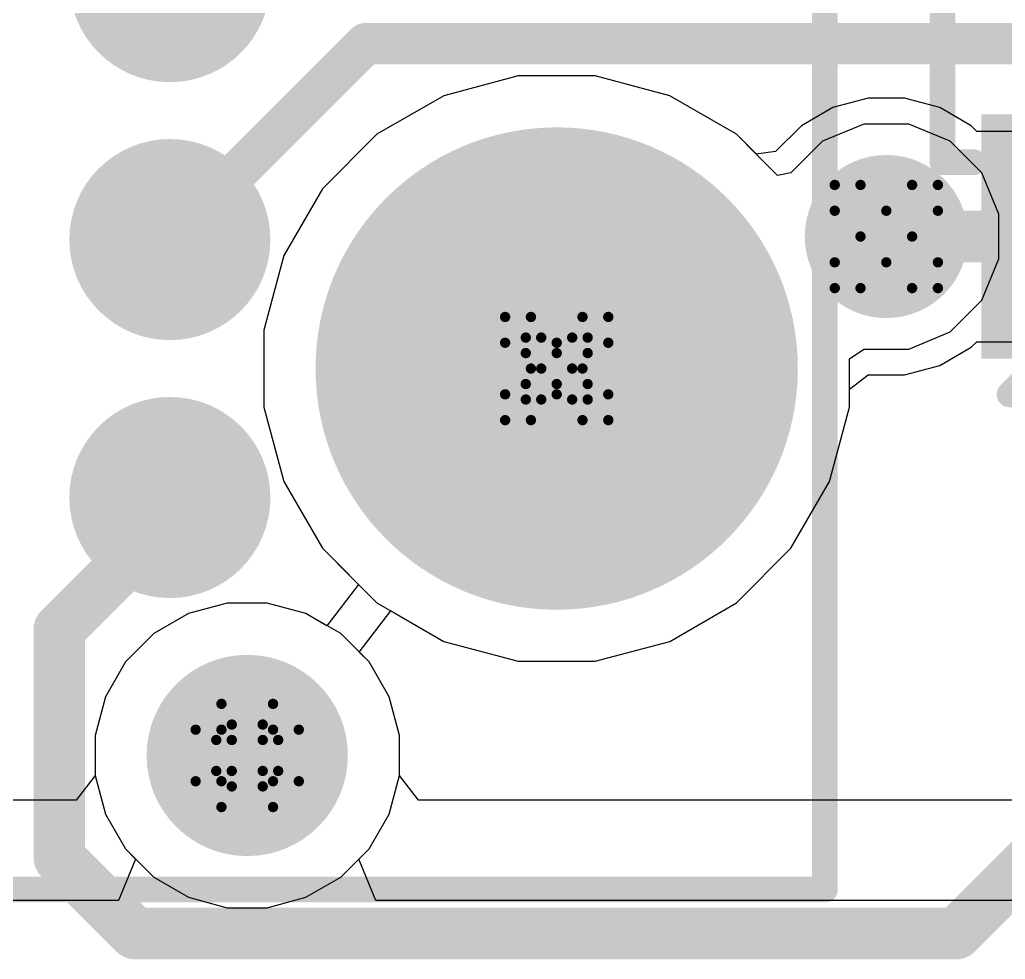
# Model space of a CAD drawing. Header units: inches. Extents: x 0 to 5379, y 0 to 5429.
# Drawn here: x 90.345 to 95.198, y 113.325 to 117.951 of the extents above; entities that cross this region are included whole.
import ezdxf

# ---------------------------------------------------------------- set-up
doc = ezdxf.new("R2010")
doc.units = ezdxf.units.IN
for name, color, linetype in [('Bottom Layer', 5, 'Continuous'), ('Bottom Solder', 6, 'Continuous'), ('Drill Drawing', 1, 'Continuous'), ('GND01', 16, 'Continuous'), ('GND02', 76, 'Continuous'), ('Pad Holes', 156, 'Continuous'), ('PWR', 156, 'Continuous'), ('SIG 01', 90, 'Continuous'), ('Top Layer', 1, 'Continuous'), ('Top Overlay', 2, 'Continuous'), ('Top Paste', 8, 'Continuous'), ('Top Solder', 216, 'Continuous'), ('Via Holes', 16, 'Continuous')]:
    doc.layers.add(name, color=color, linetype=linetype)

# ---------------------------------------------------------------- blocks, each defined once
blk = doc.blocks.new('TC2030_IDC__800')
at = {"layer": 'Bottom Solder'}
h = blk.add_hatch(color=6, dxfattribs=at)
edge = h.paths.add_edge_path()
edge.add_arc((0.635, 2.54), 0.1016, 0, 360)
h = blk.add_hatch(color=6, dxfattribs=at)
edge = h.paths.add_edge_path()
edge.add_arc((2.54, 1.016), 0.1016, 0, 360)
at = {"layer": 'Pad Holes'}
h = blk.add_hatch(color=7, dxfattribs=at)
edge = h.paths.add_edge_path()
edge.add_arc((0.635, 2.54), 1.1875, 0, 360)
h = blk.add_hatch(color=7, dxfattribs=at)
edge = h.paths.add_edge_path()
edge.add_arc((2.54, 1.016), 0.4955, 0, 360)
at = {"layer": 'Top Layer'}
h = blk.add_hatch(color=1, dxfattribs=at)
edge = h.paths.add_edge_path()
edge.add_arc((-1.27, 0.635), 0.3935, 0, 360)
h = blk.add_hatch(color=1, dxfattribs=at)
edge = h.paths.add_edge_path()
edge.add_arc((0, 0.635), 0.3935, 0, 360)
h = blk.add_hatch(color=1, dxfattribs=at)
edge = h.paths.add_edge_path()
edge.add_arc((1.27, 0.635), 0.3935, 0, 360)
at = {"layer": 'Top Paste'}
h = blk.add_hatch(color=8, dxfattribs=at)
edge = h.paths.add_edge_path()
edge.add_arc((-1.27, 0.635), 0.3935, 0, 360)
h = blk.add_hatch(color=8, dxfattribs=at)
edge = h.paths.add_edge_path()
edge.add_arc((0, 0.635), 0.3935, 0, 360)
h = blk.add_hatch(color=8, dxfattribs=at)
edge = h.paths.add_edge_path()
edge.add_arc((1.27, 0.635), 0.3935, 0, 360)
at = {"layer": 'Top Solder'}
h = blk.add_hatch(color=216, dxfattribs=at)
edge = h.paths.add_edge_path()
edge.add_arc((0.635, 2.54), 0.1016, 0, 360)
h = blk.add_hatch(color=216, dxfattribs=at)
edge = h.paths.add_edge_path()
edge.add_arc((-1.27, 0.635), 0.4951, 0, 360)
h = blk.add_hatch(color=216, dxfattribs=at)
edge = h.paths.add_edge_path()
edge.add_arc((0, 0.635), 0.4951, 0, 360)
h = blk.add_hatch(color=216, dxfattribs=at)
edge = h.paths.add_edge_path()
edge.add_arc((1.27, 0.635), 0.4951, 0, 360)
h = blk.add_hatch(color=216, dxfattribs=at)
edge = h.paths.add_edge_path()
edge.add_arc((2.54, 1.016), 0.1016, 0, 360)
at = {"layer": 'Top Overlay'}
for points in [[(3.2004, 3.8608, 0.127, 0.127, 0), (-3.8608, 3.8608, 0.127, 0.127, 0)], [(3.2004, -3.8608, 0.127, 0.127, 0), (3.2004, 3.8608, 0.127, 0.127, 0)]]:
    blk.add_lwpolyline(points, format="xyseb", dxfattribs=at)
blk.add_lwpolyline([(3.16865, 3.8608, 0.0635, 0.0635, 1), (3.23215, 3.8608, 0.0635, 0.0635, 1)], format="xyseb", close=True, dxfattribs=at)
blk.add_lwpolyline([(3.16865, 3.8608, 0.0635, 0.0635, 1), (3.23215, 3.8608, 0.0635, 0.0635, 1)], format="xyseb", close=True, dxfattribs=at)
blk = doc.blocks.new('SOT_323_5_851')
at = {"layer": 'Top Layer'}
for points in [[(-1.45, 0.825), (-0.45, 0.825), (-0.45, 0.475), (-1.45, 0.475)], [(0.45, 0.825), (1.45, 0.825), (1.45, 0.475), (0.45, 0.475)], [(-1.45, 0.175), (-0.45, 0.175), (-0.45, -0.175), (-1.45, -0.175)], [(-1.45, -0.475), (-0.45, -0.475), (-0.45, -0.825), (-1.45, -0.825)], [(0.45, -0.475), (1.45, -0.475), (1.45, -0.825), (0.45, -0.825)]]:
    blk.add_hatch(color=1, dxfattribs=at).paths.add_polyline_path(points)
at = {"layer": 'Top Paste'}
for points in [[(-1.45, 0.825), (-0.45, 0.825), (-0.45, 0.475), (-1.45, 0.475)], [(0.45, 0.825), (1.45, 0.825), (1.45, 0.475), (0.45, 0.475)], [(-1.45, 0.175), (-0.45, 0.175), (-0.45, -0.175), (-1.45, -0.175)], [(-1.45, -0.475), (-0.45, -0.475), (-0.45, -0.825), (-1.45, -0.825)], [(0.45, -0.475), (1.45, -0.475), (1.45, -0.825), (0.45, -0.825)]]:
    blk.add_hatch(color=8, dxfattribs=at).paths.add_polyline_path(points)
at = {"layer": 'Top Solder'}
for points in [[(-1.5516, 0.9266), (-0.3484, 0.9266), (-0.3484, 0.3734), (-1.5516, 0.3734)], [(0.3484, 0.9266), (1.5516, 0.9266), (1.5516, 0.3734), (0.3484, 0.3734)], [(-1.5516, 0.2766), (-0.3484, 0.2766), (-0.3484, -0.2766), (-1.5516, -0.2766)], [(-1.5516, -0.3734), (-0.3484, -0.3734), (-0.3484, -0.9266), (-1.5516, -0.9266)], [(0.3484, -0.3734), (1.5516, -0.3734), (1.5516, -0.9266), (0.3484, -0.9266)]]:
    blk.add_hatch(color=216, dxfattribs=at).paths.add_polyline_path(points)
at = {"layer": 'Top Overlay'}
for points in [[(-0.5842, 1.1176, 0.127, 0.127, 0), (0.508, 1.1176, 0.127, 0.127, 0)], [(-0.5842, 1.1176, 0.127, 0.127, 0), (-0.5842, 0.9652, 0.127, 0.127, 0)], [(0.508, 1.1176, 0.127, 0.127, 0), (0.508, 0.9652, 0.127, 0.127, 0)], [(-1.7272, 0.7874, 0.127, 0.127, 0), (-1.7272, 0.5334, 0.127, 0.127, 0)], [(-1.7272, 0.7874, 0.127, 0.127, 0), (-1.6002, 0.6604, 0.127, 0.127, 0)], [(-1.6002, 0.6604, 0.127, 0.127, 0), (-1.7272, 0.5334, 0.127, 0.127, 0)], [(-0.5842, -0.9652, 0.127, 0.127, 0), (-0.5842, -1.1176, 0.127, 0.127, 0)], [(0.508, -0.9652, 0.127, 0.127, 0), (0.508, -1.1176, 0.127, 0.127, 0)], [(-0.5842, -1.1176, 0.127, 0.127, 0), (0.508, -1.1176, 0.127, 0.127, 0)]]:
    blk.add_lwpolyline(points, format="xyseb", dxfattribs=at)
for points in [[(-0.6159, 1.1176, 0.0635, 0.0635, 1), (-0.5524, 1.1176, 0.0635, 0.0635, 1)], [(-0.6159, 1.1176, 0.0635, 0.0635, 1), (-0.5524, 1.1176, 0.0635, 0.0635, 1)], [(0.4763, 1.1176, 0.0635, 0.0635, 1), (0.5398, 1.1176, 0.0635, 0.0635, 1)], [(0.4763, 1.1176, 0.0635, 0.0635, 1), (0.5398, 1.1176, 0.0635, 0.0635, 1)], [(-0.6159, 0.9652, 0.0635, 0.0635, 1), (-0.5524, 0.9652, 0.0635, 0.0635, 1)], [(0.4763, 0.9652, 0.0635, 0.0635, 1), (0.5398, 0.9652, 0.0635, 0.0635, 1)], [(-1.759, 0.7874, 0.0635, 0.0635, 1), (-1.6954, 0.7874, 0.0635, 0.0635, 1)], [(-1.759, 0.7874, 0.0635, 0.0635, 1), (-1.6954, 0.7874, 0.0635, 0.0635, 1)], [(-1.632, 0.6604, 0.0635, 0.0635, 1), (-1.5684, 0.6604, 0.0635, 0.0635, 1)], [(-1.632, 0.6604, 0.0635, 0.0635, 1), (-1.5684, 0.6604, 0.0635, 0.0635, 1)], [(-1.759, 0.5334, 0.0635, 0.0635, 1), (-1.6954, 0.5334, 0.0635, 0.0635, 1)], [(-1.759, 0.5334, 0.0635, 0.0635, 1), (-1.6954, 0.5334, 0.0635, 0.0635, 1)], [(-0.6159, -0.9652, 0.0635, 0.0635, 1), (-0.5524, -0.9652, 0.0635, 0.0635, 1)], [(0.4763, -0.9652, 0.0635, 0.0635, 1), (0.5398, -0.9652, 0.0635, 0.0635, 1)], [(-0.6159, -1.1176, 0.0635, 0.0635, 1), (-0.5524, -1.1176, 0.0635, 0.0635, 1)], [(-0.6159, -1.1176, 0.0635, 0.0635, 1), (-0.5524, -1.1176, 0.0635, 0.0635, 1)], [(0.4763, -1.1176, 0.0635, 0.0635, 1), (0.5398, -1.1176, 0.0635, 0.0635, 1)], [(0.4763, -1.1176, 0.0635, 0.0635, 1), (0.5398, -1.1176, 0.0635, 0.0635, 1)]]:
    blk.add_lwpolyline(points, format="xyseb", close=True, dxfattribs=at)

msp = doc.modelspace()

# ---------------------------------------------------------------- hatches: boundary and pattern name
at = {"layer": 'Bottom Layer'}
h = msp.add_hatch(color=5, dxfattribs=at)
edge = h.paths.add_edge_path()
edge.add_arc((94.6123, 116.8833), 0.3, 0, 360)
at = {"layer": 'Bottom Solder'}
h = msp.add_hatch(color=6, dxfattribs=at)
edge = h.paths.add_edge_path()
edge.add_arc((94.6123, 116.8833), 0.4016, 0, 360)
at = {"layer": 'GND01'}
h = msp.add_hatch(color=16, dxfattribs=at)
edge = h.paths.add_edge_path()
edge.add_arc((94.6123, 116.8833), 0.3, 0, 360)
at = {"layer": 'GND02'}
h = msp.add_hatch(color=76, dxfattribs=at)
edge = h.paths.add_edge_path()
edge.add_arc((94.6123, 116.8833), 0.3, 0, 360)
at = {"layer": 'PWR'}
h = msp.add_hatch(color=156, dxfattribs=at)
edge = h.paths.add_edge_path()
edge.add_arc((94.6123, 116.8833), 0.3, 0, 360)
at = {"layer": 'SIG 01'}
h = msp.add_hatch(color=90, dxfattribs=at)
edge = h.paths.add_edge_path()
edge.add_arc((94.6123, 116.8833), 0.3, 0, 360)
at = {"layer": 'Top Layer'}
h = msp.add_hatch(color=1, dxfattribs=at)
edge = h.paths.add_edge_path()
edge.add_arc((94.6123, 116.8833), 0.3, 0, 360)
at = {"layer": 'Top Solder'}
h = msp.add_hatch(color=216, dxfattribs=at)
edge = h.paths.add_edge_path()
edge.add_arc((94.6123, 116.8833), 0.4016, 0, 360)
at = {"layer": 'Via Holes'}
h = msp.add_hatch(color=7, dxfattribs=at)
edge = h.paths.add_edge_path()
edge.add_arc((94.6123, 116.8833), 0.15, 0, 360)

# ---------------------------------------------------------------- linework, layer by layer
at = {"layer": 'Bottom Layer'}
for p, q in [((92.7995, 117.6748), (92.4329, 117.5765)), ((93.179, 117.6748), (92.7995, 117.6748)), ((93.5456, 117.5765), (93.179, 117.6748)), ((92.4329, 117.5765), (92.1041, 117.3867)), ((93.8743, 117.3867), (93.5456, 117.5765)), ((94.5021, 117.4373), (94.2985, 117.3529)), ((94.7225, 117.4373), (94.5021, 117.4373)), ((94.9261, 117.3529), (94.7225, 117.4373)), ((92.1041, 117.3867), (91.8358, 117.1184)), ((94.0771, 117.184), (93.8743, 117.3867)), ((94.2985, 117.3529), (94.1426, 117.1971)), ((95.0819, 117.1971), (94.9261, 117.3529)), ((94.1426, 117.1971), (94.0771, 117.184)), ((95.1663, 116.9935), (95.0819, 117.1971)), ((91.8358, 117.1184), (91.646, 116.7897)), ((95.1663, 116.7731), (95.1663, 116.9935)), ((91.646, 116.7897), (91.5477, 116.423)), ((95.0819, 116.5694), (95.1663, 116.7731)), ((94.9261, 116.4136), (95.0819, 116.5694)), ((91.5477, 116.423), (91.5477, 116.0435)), ((94.7225, 116.3293), (94.9261, 116.4136)), ((94.4307, 116.2816), (94.5021, 116.3293)), ((94.5021, 116.3293), (94.7225, 116.3293)), ((94.4307, 116.0435), (94.4307, 116.2816)), ((91.5477, 116.0435), (91.646, 115.6769)), ((94.3325, 115.6769), (94.4307, 116.0435)), ((91.646, 115.6769), (91.8358, 115.3482)), ((94.1427, 115.3482), (94.3325, 115.6769)), ((91.8358, 115.3482), (92.1041, 115.0798)), ((93.8743, 115.0798), (94.1427, 115.3482)), ((91.3666, 115.0778), (91.176, 115.0267)), ((91.5639, 115.0778), (91.3666, 115.0778)), ((91.7545, 115.0267), (91.5639, 115.0778)), ((92.1041, 115.0798), (92.4329, 114.89)), ((93.5456, 114.89), (93.8743, 115.0798)), ((91.176, 115.0267), (91.005, 114.928)), ((91.9254, 114.928), (91.7545, 115.0267)), ((91.005, 114.928), (90.8655, 114.7885)), ((92.065, 114.7885), (91.9254, 114.928)), ((92.4329, 114.89), (92.7995, 114.7918)), ((93.179, 114.7918), (93.5456, 114.89)), ((90.8655, 114.7885), (90.7668, 114.6176)), ((92.1637, 114.6176), (92.065, 114.7885)), ((92.7995, 114.7918), (93.179, 114.7918)), ((90.7668, 114.6176), (90.7157, 114.4269)), ((92.2147, 114.4269), (92.1637, 114.6176)), ((90.7157, 114.4269), (90.7157, 114.2296)), ((92.2147, 114.2296), (92.2147, 114.4269)), ((90.7157, 114.2296), (90.7668, 114.039)), ((92.1637, 114.039), (92.2147, 114.2296)), ((90.7668, 114.039), (90.8655, 113.8681)), ((92.065, 113.8681), (92.1637, 114.039)), ((90.8655, 113.8681), (91.005, 113.7285)), ((91.9254, 113.7285), (92.065, 113.8681)), ((91.005, 113.7285), (91.176, 113.6298)), ((91.7545, 113.6298), (91.9254, 113.7285)), ((91.176, 113.6298), (91.3666, 113.5788)), ((91.5639, 113.5788), (91.7545, 113.6298)), ((91.3666, 113.5788), (91.5639, 113.5788))]:
    msp.add_line(p, q, dxfattribs=at)
at = {"layer": 'Drill Drawing'}
for points in [[(94.3583, 117.0103, 0.0508, 0.0508, 0), (94.3583, 117.1373, 0.0508, 0.0508, 0)], [(94.3583, 117.1373, 0.0508, 0.0508, 0), (94.4853, 117.1373, 0.0508, 0.0508, 0)], [(94.4853, 117.1373, 0.0508, 0.0508, 0), (94.6123, 117.0103, 0.0508, 0.0508, 0)], [(94.6123, 117.0103, 0.0508, 0.0508, 0), (94.7393, 117.1373, 0.0508, 0.0508, 0)], [(94.7393, 117.1373, 0.0508, 0.0508, 0), (94.8663, 117.1373, 0.0508, 0.0508, 0)], [(94.8663, 117.0103, 0.0508, 0.0508, 0), (94.8663, 117.1373, 0.0508, 0.0508, 0)], [(94.3583, 117.0103, 0.0508, 0.0508, 0), (94.4853, 116.8833, 0.0508, 0.0508, 0)], [(94.7393, 116.8833, 0.0508, 0.0508, 0), (94.8663, 117.0103, 0.0508, 0.0508, 0)], [(94.3583, 116.7563, 0.0508, 0.0508, 0), (94.4853, 116.8833, 0.0508, 0.0508, 0)], [(94.7393, 116.8833, 0.0508, 0.0508, 0), (94.8663, 116.7563, 0.0508, 0.0508, 0)], [(94.3583, 116.6293, 0.0508, 0.0508, 0), (94.3583, 116.7563, 0.0508, 0.0508, 0)], [(94.4853, 116.6293, 0.0508, 0.0508, 0), (94.6123, 116.7563, 0.0508, 0.0508, 0)], [(94.6123, 116.7563, 0.0508, 0.0508, 0), (94.7393, 116.6293, 0.0508, 0.0508, 0)], [(94.8663, 116.6293, 0.0508, 0.0508, 0), (94.8663, 116.7563, 0.0508, 0.0508, 0)], [(94.3583, 116.6293, 0.0508, 0.0508, 0), (94.4853, 116.6293, 0.0508, 0.0508, 0)], [(94.7393, 116.6293, 0.0508, 0.0508, 0), (94.8663, 116.6293, 0.0508, 0.0508, 0)], [(92.7352, 116.3603, 0.0508, 0.0508, 0), (92.7352, 116.4873, 0.0508, 0.0508, 0)], [(92.7352, 116.4873, 0.0508, 0.0508, 0), (92.8622, 116.4873, 0.0508, 0.0508, 0)], [(92.8622, 116.4873, 0.0508, 0.0508, 0), (92.9892, 116.3603, 0.0508, 0.0508, 0)], [(92.9892, 116.3603, 0.0508, 0.0508, 0), (93.1162, 116.4873, 0.0508, 0.0508, 0)], [(93.1162, 116.4873, 0.0508, 0.0508, 0), (93.2432, 116.4873, 0.0508, 0.0508, 0)], [(93.2432, 116.3603, 0.0508, 0.0508, 0), (93.2432, 116.4873, 0.0508, 0.0508, 0)], [(92.7352, 116.3603, 0.0508, 0.0508, 0), (92.8622, 116.2333, 0.0508, 0.0508, 0)], [(92.8368, 116.3095, 0.0508, 0.0508, 0), (92.8368, 116.3857, 0.0508, 0.0508, 0)], [(92.8368, 116.3857, 0.0508, 0.0508, 0), (92.913, 116.3857, 0.0508, 0.0508, 0)], [(92.913, 116.3857, 0.0508, 0.0508, 0), (92.9892, 116.3095, 0.0508, 0.0508, 0)], [(92.9892, 116.3095, 0.0508, 0.0508, 0), (93.0654, 116.3857, 0.0508, 0.0508, 0)], [(93.0654, 116.3857, 0.0508, 0.0508, 0), (93.1416, 116.3857, 0.0508, 0.0508, 0)], [(93.1162, 116.2333, 0.0508, 0.0508, 0), (93.2432, 116.3603, 0.0508, 0.0508, 0)], [(93.1416, 116.3095, 0.0508, 0.0508, 0), (93.1416, 116.3857, 0.0508, 0.0508, 0)], [(92.8368, 116.3095, 0.0508, 0.0508, 0), (92.913, 116.2333, 0.0508, 0.0508, 0)], [(93.0654, 116.2333, 0.0508, 0.0508, 0), (93.1416, 116.3095, 0.0508, 0.0508, 0)], [(92.7352, 116.1063, 0.0508, 0.0508, 0), (92.8622, 116.2333, 0.0508, 0.0508, 0)], [(92.8368, 116.1571, 0.0508, 0.0508, 0), (92.913, 116.2333, 0.0508, 0.0508, 0)], [(93.0654, 116.2333, 0.0508, 0.0508, 0), (93.1416, 116.1571, 0.0508, 0.0508, 0)], [(93.1162, 116.2333, 0.0508, 0.0508, 0), (93.2432, 116.1063, 0.0508, 0.0508, 0)], [(92.8368, 116.0809, 0.0508, 0.0508, 0), (92.8368, 116.1571, 0.0508, 0.0508, 0)], [(92.913, 116.0809, 0.0508, 0.0508, 0), (92.9892, 116.1571, 0.0508, 0.0508, 0)], [(92.9892, 116.1571, 0.0508, 0.0508, 0), (93.0654, 116.0809, 0.0508, 0.0508, 0)], [(93.1416, 116.0809, 0.0508, 0.0508, 0), (93.1416, 116.1571, 0.0508, 0.0508, 0)], [(92.7352, 115.9793, 0.0508, 0.0508, 0), (92.7352, 116.1063, 0.0508, 0.0508, 0)], [(92.8368, 116.0809, 0.0508, 0.0508, 0), (92.913, 116.0809, 0.0508, 0.0508, 0)], [(92.8622, 115.9793, 0.0508, 0.0508, 0), (92.9892, 116.1063, 0.0508, 0.0508, 0)], [(92.9892, 116.1063, 0.0508, 0.0508, 0), (93.1162, 115.9793, 0.0508, 0.0508, 0)], [(93.0654, 116.0809, 0.0508, 0.0508, 0), (93.1416, 116.0809, 0.0508, 0.0508, 0)], [(93.2432, 115.9793, 0.0508, 0.0508, 0), (93.2432, 116.1063, 0.0508, 0.0508, 0)], [(92.7352, 115.9793, 0.0508, 0.0508, 0), (92.8622, 115.9793, 0.0508, 0.0508, 0)], [(93.1162, 115.9793, 0.0508, 0.0508, 0), (93.2432, 115.9793, 0.0508, 0.0508, 0)], [(91.3382, 114.4553, 0.0508, 0.0508, 0), (91.3382, 114.5823, 0.0508, 0.0508, 0)], [(91.3382, 114.5823, 0.0508, 0.0508, 0), (91.5922, 114.5823, 0.0508, 0.0508, 0)], [(91.5922, 114.4553, 0.0508, 0.0508, 0), (91.5922, 114.5823, 0.0508, 0.0508, 0)], [(91.389, 114.4045, 0.0508, 0.0508, 0), (91.389, 114.4807, 0.0508, 0.0508, 0)], [(91.389, 114.4807, 0.0508, 0.0508, 0), (91.5414, 114.4807, 0.0508, 0.0508, 0)], [(91.5414, 114.4045, 0.0508, 0.0508, 0), (91.5414, 114.4807, 0.0508, 0.0508, 0)], [(91.2112, 114.2013, 0.0508, 0.0508, 0), (91.2112, 114.4553, 0.0508, 0.0508, 0)], [(91.2112, 114.4553, 0.0508, 0.0508, 0), (91.3382, 114.4553, 0.0508, 0.0508, 0)], [(91.5922, 114.4553, 0.0508, 0.0508, 0), (91.7192, 114.4553, 0.0508, 0.0508, 0)], [(91.7192, 114.2013, 0.0508, 0.0508, 0), (91.7192, 114.4553, 0.0508, 0.0508, 0)], [(91.3128, 114.2521, 0.0508, 0.0508, 0), (91.3128, 114.4045, 0.0508, 0.0508, 0)], [(91.3128, 114.4045, 0.0508, 0.0508, 0), (91.389, 114.4045, 0.0508, 0.0508, 0)], [(91.5414, 114.4045, 0.0508, 0.0508, 0), (91.6176, 114.4045, 0.0508, 0.0508, 0)], [(91.6176, 114.2521, 0.0508, 0.0508, 0), (91.6176, 114.4045, 0.0508, 0.0508, 0)], [(91.3128, 114.2521, 0.0508, 0.0508, 0), (91.389, 114.2521, 0.0508, 0.0508, 0)], [(91.389, 114.1759, 0.0508, 0.0508, 0), (91.389, 114.2521, 0.0508, 0.0508, 0)], [(91.5414, 114.2521, 0.0508, 0.0508, 0), (91.6176, 114.2521, 0.0508, 0.0508, 0)], [(91.5414, 114.1759, 0.0508, 0.0508, 0), (91.5414, 114.2521, 0.0508, 0.0508, 0)], [(91.2112, 114.2013, 0.0508, 0.0508, 0), (91.3382, 114.2013, 0.0508, 0.0508, 0)], [(91.3382, 114.0743, 0.0508, 0.0508, 0), (91.3382, 114.2013, 0.0508, 0.0508, 0)], [(91.389, 114.1759, 0.0508, 0.0508, 0), (91.5414, 114.1759, 0.0508, 0.0508, 0)], [(91.5922, 114.2013, 0.0508, 0.0508, 0), (91.7192, 114.2013, 0.0508, 0.0508, 0)], [(91.5922, 114.0743, 0.0508, 0.0508, 0), (91.5922, 114.2013, 0.0508, 0.0508, 0)], [(91.3382, 114.0743, 0.0508, 0.0508, 0), (91.5922, 114.0743, 0.0508, 0.0508, 0)]]:
    msp.add_lwpolyline(points, format="xyseb", dxfattribs=at)
for points in [[(94.3456, 117.1373, 0.0254, 0.0254, 1), (94.371, 117.1373, 0.0254, 0.0254, 1)], [(94.3456, 117.1373, 0.0254, 0.0254, 1), (94.371, 117.1373, 0.0254, 0.0254, 1)], [(94.4726, 117.1373, 0.0254, 0.0254, 1), (94.498, 117.1373, 0.0254, 0.0254, 1)], [(94.4726, 117.1373, 0.0254, 0.0254, 1), (94.498, 117.1373, 0.0254, 0.0254, 1)], [(94.7266, 117.1373, 0.0254, 0.0254, 1), (94.752, 117.1373, 0.0254, 0.0254, 1)], [(94.7266, 117.1373, 0.0254, 0.0254, 1), (94.752, 117.1373, 0.0254, 0.0254, 1)], [(94.8536, 117.1373, 0.0254, 0.0254, 1), (94.879, 117.1373, 0.0254, 0.0254, 1)], [(94.8536, 117.1373, 0.0254, 0.0254, 1), (94.879, 117.1373, 0.0254, 0.0254, 1)], [(94.3456, 117.0103, 0.0254, 0.0254, 1), (94.371, 117.0103, 0.0254, 0.0254, 1)], [(94.3456, 117.0103, 0.0254, 0.0254, 1), (94.371, 117.0103, 0.0254, 0.0254, 1)], [(94.5996, 117.0103, 0.0254, 0.0254, 1), (94.625, 117.0103, 0.0254, 0.0254, 1)], [(94.5996, 117.0103, 0.0254, 0.0254, 1), (94.625, 117.0103, 0.0254, 0.0254, 1)], [(94.8536, 117.0103, 0.0254, 0.0254, 1), (94.879, 117.0103, 0.0254, 0.0254, 1)], [(94.8536, 117.0103, 0.0254, 0.0254, 1), (94.879, 117.0103, 0.0254, 0.0254, 1)], [(94.4726, 116.8833, 0.0254, 0.0254, 1), (94.498, 116.8833, 0.0254, 0.0254, 1)], [(94.4726, 116.8833, 0.0254, 0.0254, 1), (94.498, 116.8833, 0.0254, 0.0254, 1)], [(94.7266, 116.8833, 0.0254, 0.0254, 1), (94.752, 116.8833, 0.0254, 0.0254, 1)], [(94.7266, 116.8833, 0.0254, 0.0254, 1), (94.752, 116.8833, 0.0254, 0.0254, 1)], [(94.3456, 116.7563, 0.0254, 0.0254, 1), (94.371, 116.7563, 0.0254, 0.0254, 1)], [(94.3456, 116.7563, 0.0254, 0.0254, 1), (94.371, 116.7563, 0.0254, 0.0254, 1)], [(94.5996, 116.7563, 0.0254, 0.0254, 1), (94.625, 116.7563, 0.0254, 0.0254, 1)], [(94.5996, 116.7563, 0.0254, 0.0254, 1), (94.625, 116.7563, 0.0254, 0.0254, 1)], [(94.8536, 116.7563, 0.0254, 0.0254, 1), (94.879, 116.7563, 0.0254, 0.0254, 1)], [(94.8536, 116.7563, 0.0254, 0.0254, 1), (94.879, 116.7563, 0.0254, 0.0254, 1)], [(94.3456, 116.6293, 0.0254, 0.0254, 1), (94.371, 116.6293, 0.0254, 0.0254, 1)], [(94.3456, 116.6293, 0.0254, 0.0254, 1), (94.371, 116.6293, 0.0254, 0.0254, 1)], [(94.4726, 116.6293, 0.0254, 0.0254, 1), (94.498, 116.6293, 0.0254, 0.0254, 1)], [(94.4726, 116.6293, 0.0254, 0.0254, 1), (94.498, 116.6293, 0.0254, 0.0254, 1)], [(94.7266, 116.6293, 0.0254, 0.0254, 1), (94.752, 116.6293, 0.0254, 0.0254, 1)], [(94.7266, 116.6293, 0.0254, 0.0254, 1), (94.752, 116.6293, 0.0254, 0.0254, 1)], [(94.8536, 116.6293, 0.0254, 0.0254, 1), (94.879, 116.6293, 0.0254, 0.0254, 1)], [(94.8536, 116.6293, 0.0254, 0.0254, 1), (94.879, 116.6293, 0.0254, 0.0254, 1)], [(92.7225, 116.4873, 0.0254, 0.0254, 1), (92.7479, 116.4873, 0.0254, 0.0254, 1)], [(92.7225, 116.4873, 0.0254, 0.0254, 1), (92.7479, 116.4873, 0.0254, 0.0254, 1)], [(92.8495, 116.4873, 0.0254, 0.0254, 1), (92.8749, 116.4873, 0.0254, 0.0254, 1)], [(92.8495, 116.4873, 0.0254, 0.0254, 1), (92.8749, 116.4873, 0.0254, 0.0254, 1)], [(93.1035, 116.4873, 0.0254, 0.0254, 1), (93.1289, 116.4873, 0.0254, 0.0254, 1)], [(93.1035, 116.4873, 0.0254, 0.0254, 1), (93.1289, 116.4873, 0.0254, 0.0254, 1)], [(93.2305, 116.4873, 0.0254, 0.0254, 1), (93.2559, 116.4873, 0.0254, 0.0254, 1)], [(93.2305, 116.4873, 0.0254, 0.0254, 1), (93.2559, 116.4873, 0.0254, 0.0254, 1)], [(92.7225, 116.3603, 0.0254, 0.0254, 1), (92.7479, 116.3603, 0.0254, 0.0254, 1)], [(92.7225, 116.3603, 0.0254, 0.0254, 1), (92.7479, 116.3603, 0.0254, 0.0254, 1)], [(92.8241, 116.3857, 0.0254, 0.0254, 1), (92.8495, 116.3857, 0.0254, 0.0254, 1)], [(92.8241, 116.3857, 0.0254, 0.0254, 1), (92.8495, 116.3857, 0.0254, 0.0254, 1)], [(92.9003, 116.3857, 0.0254, 0.0254, 1), (92.9257, 116.3857, 0.0254, 0.0254, 1)], [(92.9003, 116.3857, 0.0254, 0.0254, 1), (92.9257, 116.3857, 0.0254, 0.0254, 1)], [(92.9765, 116.3603, 0.0254, 0.0254, 1), (93.0019, 116.3603, 0.0254, 0.0254, 1)], [(92.9765, 116.3603, 0.0254, 0.0254, 1), (93.0019, 116.3603, 0.0254, 0.0254, 1)], [(93.0527, 116.3857, 0.0254, 0.0254, 1), (93.0781, 116.3857, 0.0254, 0.0254, 1)], [(93.0527, 116.3857, 0.0254, 0.0254, 1), (93.0781, 116.3857, 0.0254, 0.0254, 1)], [(93.1289, 116.3857, 0.0254, 0.0254, 1), (93.1543, 116.3857, 0.0254, 0.0254, 1)], [(93.1289, 116.3857, 0.0254, 0.0254, 1), (93.1543, 116.3857, 0.0254, 0.0254, 1)], [(93.2305, 116.3603, 0.0254, 0.0254, 1), (93.2559, 116.3603, 0.0254, 0.0254, 1)], [(93.2305, 116.3603, 0.0254, 0.0254, 1), (93.2559, 116.3603, 0.0254, 0.0254, 1)], [(92.8241, 116.3095, 0.0254, 0.0254, 1), (92.8495, 116.3095, 0.0254, 0.0254, 1)], [(92.8241, 116.3095, 0.0254, 0.0254, 1), (92.8495, 116.3095, 0.0254, 0.0254, 1)], [(92.9765, 116.3095, 0.0254, 0.0254, 1), (93.0019, 116.3095, 0.0254, 0.0254, 1)], [(92.9765, 116.3095, 0.0254, 0.0254, 1), (93.0019, 116.3095, 0.0254, 0.0254, 1)], [(93.1289, 116.3095, 0.0254, 0.0254, 1), (93.1543, 116.3095, 0.0254, 0.0254, 1)], [(93.1289, 116.3095, 0.0254, 0.0254, 1), (93.1543, 116.3095, 0.0254, 0.0254, 1)], [(92.8495, 116.2333, 0.0254, 0.0254, 1), (92.8749, 116.2333, 0.0254, 0.0254, 1)], [(92.8495, 116.2333, 0.0254, 0.0254, 1), (92.8749, 116.2333, 0.0254, 0.0254, 1)], [(92.9003, 116.2333, 0.0254, 0.0254, 1), (92.9257, 116.2333, 0.0254, 0.0254, 1)], [(92.9003, 116.2333, 0.0254, 0.0254, 1), (92.9257, 116.2333, 0.0254, 0.0254, 1)], [(93.0527, 116.2333, 0.0254, 0.0254, 1), (93.0781, 116.2333, 0.0254, 0.0254, 1)], [(93.0527, 116.2333, 0.0254, 0.0254, 1), (93.0781, 116.2333, 0.0254, 0.0254, 1)], [(93.1035, 116.2333, 0.0254, 0.0254, 1), (93.1289, 116.2333, 0.0254, 0.0254, 1)], [(93.1035, 116.2333, 0.0254, 0.0254, 1), (93.1289, 116.2333, 0.0254, 0.0254, 1)], [(92.8241, 116.1571, 0.0254, 0.0254, 1), (92.8495, 116.1571, 0.0254, 0.0254, 1)], [(92.8241, 116.1571, 0.0254, 0.0254, 1), (92.8495, 116.1571, 0.0254, 0.0254, 1)], [(92.9765, 116.1571, 0.0254, 0.0254, 1), (93.0019, 116.1571, 0.0254, 0.0254, 1)], [(92.9765, 116.1571, 0.0254, 0.0254, 1), (93.0019, 116.1571, 0.0254, 0.0254, 1)], [(93.1289, 116.1571, 0.0254, 0.0254, 1), (93.1543, 116.1571, 0.0254, 0.0254, 1)], [(93.1289, 116.1571, 0.0254, 0.0254, 1), (93.1543, 116.1571, 0.0254, 0.0254, 1)], [(92.7225, 116.1063, 0.0254, 0.0254, 1), (92.7479, 116.1063, 0.0254, 0.0254, 1)], [(92.7225, 116.1063, 0.0254, 0.0254, 1), (92.7479, 116.1063, 0.0254, 0.0254, 1)], [(92.8241, 116.0809, 0.0254, 0.0254, 1), (92.8495, 116.0809, 0.0254, 0.0254, 1)], [(92.8241, 116.0809, 0.0254, 0.0254, 1), (92.8495, 116.0809, 0.0254, 0.0254, 1)], [(92.9003, 116.0809, 0.0254, 0.0254, 1), (92.9257, 116.0809, 0.0254, 0.0254, 1)], [(92.9003, 116.0809, 0.0254, 0.0254, 1), (92.9257, 116.0809, 0.0254, 0.0254, 1)], [(92.9765, 116.1063, 0.0254, 0.0254, 1), (93.0019, 116.1063, 0.0254, 0.0254, 1)], [(92.9765, 116.1063, 0.0254, 0.0254, 1), (93.0019, 116.1063, 0.0254, 0.0254, 1)], [(93.0527, 116.0809, 0.0254, 0.0254, 1), (93.0781, 116.0809, 0.0254, 0.0254, 1)], [(93.0527, 116.0809, 0.0254, 0.0254, 1), (93.0781, 116.0809, 0.0254, 0.0254, 1)], [(93.1289, 116.0809, 0.0254, 0.0254, 1), (93.1543, 116.0809, 0.0254, 0.0254, 1)], [(93.1289, 116.0809, 0.0254, 0.0254, 1), (93.1543, 116.0809, 0.0254, 0.0254, 1)], [(93.2305, 116.1063, 0.0254, 0.0254, 1), (93.2559, 116.1063, 0.0254, 0.0254, 1)], [(93.2305, 116.1063, 0.0254, 0.0254, 1), (93.2559, 116.1063, 0.0254, 0.0254, 1)], [(92.7225, 115.9793, 0.0254, 0.0254, 1), (92.7479, 115.9793, 0.0254, 0.0254, 1)], [(92.7225, 115.9793, 0.0254, 0.0254, 1), (92.7479, 115.9793, 0.0254, 0.0254, 1)], [(92.8495, 115.9793, 0.0254, 0.0254, 1), (92.8749, 115.9793, 0.0254, 0.0254, 1)], [(92.8495, 115.9793, 0.0254, 0.0254, 1), (92.8749, 115.9793, 0.0254, 0.0254, 1)], [(93.1035, 115.9793, 0.0254, 0.0254, 1), (93.1289, 115.9793, 0.0254, 0.0254, 1)], [(93.1035, 115.9793, 0.0254, 0.0254, 1), (93.1289, 115.9793, 0.0254, 0.0254, 1)], [(93.2305, 115.9793, 0.0254, 0.0254, 1), (93.2559, 115.9793, 0.0254, 0.0254, 1)], [(93.2305, 115.9793, 0.0254, 0.0254, 1), (93.2559, 115.9793, 0.0254, 0.0254, 1)], [(91.3255, 114.5823, 0.0254, 0.0254, 1), (91.3509, 114.5823, 0.0254, 0.0254, 1)], [(91.3255, 114.5823, 0.0254, 0.0254, 1), (91.3509, 114.5823, 0.0254, 0.0254, 1)], [(91.5795, 114.5823, 0.0254, 0.0254, 1), (91.6049, 114.5823, 0.0254, 0.0254, 1)], [(91.5795, 114.5823, 0.0254, 0.0254, 1), (91.6049, 114.5823, 0.0254, 0.0254, 1)], [(91.3763, 114.4807, 0.0254, 0.0254, 1), (91.4017, 114.4807, 0.0254, 0.0254, 1)], [(91.3763, 114.4807, 0.0254, 0.0254, 1), (91.4017, 114.4807, 0.0254, 0.0254, 1)], [(91.5287, 114.4807, 0.0254, 0.0254, 1), (91.5541, 114.4807, 0.0254, 0.0254, 1)], [(91.5287, 114.4807, 0.0254, 0.0254, 1), (91.5541, 114.4807, 0.0254, 0.0254, 1)], [(91.1985, 114.4553, 0.0254, 0.0254, 1), (91.2239, 114.4553, 0.0254, 0.0254, 1)], [(91.1985, 114.4553, 0.0254, 0.0254, 1), (91.2239, 114.4553, 0.0254, 0.0254, 1)], [(91.3255, 114.4553, 0.0254, 0.0254, 1), (91.3509, 114.4553, 0.0254, 0.0254, 1)], [(91.3255, 114.4553, 0.0254, 0.0254, 1), (91.3509, 114.4553, 0.0254, 0.0254, 1)], [(91.5795, 114.4553, 0.0254, 0.0254, 1), (91.6049, 114.4553, 0.0254, 0.0254, 1)], [(91.5795, 114.4553, 0.0254, 0.0254, 1), (91.6049, 114.4553, 0.0254, 0.0254, 1)], [(91.7065, 114.4553, 0.0254, 0.0254, 1), (91.7319, 114.4553, 0.0254, 0.0254, 1)], [(91.7065, 114.4553, 0.0254, 0.0254, 1), (91.7319, 114.4553, 0.0254, 0.0254, 1)], [(91.3001, 114.4045, 0.0254, 0.0254, 1), (91.3255, 114.4045, 0.0254, 0.0254, 1)], [(91.3001, 114.4045, 0.0254, 0.0254, 1), (91.3255, 114.4045, 0.0254, 0.0254, 1)], [(91.3763, 114.4045, 0.0254, 0.0254, 1), (91.4017, 114.4045, 0.0254, 0.0254, 1)], [(91.3763, 114.4045, 0.0254, 0.0254, 1), (91.4017, 114.4045, 0.0254, 0.0254, 1)], [(91.5287, 114.4045, 0.0254, 0.0254, 1), (91.5541, 114.4045, 0.0254, 0.0254, 1)], [(91.5287, 114.4045, 0.0254, 0.0254, 1), (91.5541, 114.4045, 0.0254, 0.0254, 1)], [(91.6049, 114.4045, 0.0254, 0.0254, 1), (91.6303, 114.4045, 0.0254, 0.0254, 1)], [(91.6049, 114.4045, 0.0254, 0.0254, 1), (91.6303, 114.4045, 0.0254, 0.0254, 1)], [(91.3001, 114.2521, 0.0254, 0.0254, 1), (91.3255, 114.2521, 0.0254, 0.0254, 1)], [(91.3001, 114.2521, 0.0254, 0.0254, 1), (91.3255, 114.2521, 0.0254, 0.0254, 1)], [(91.3763, 114.2521, 0.0254, 0.0254, 1), (91.4017, 114.2521, 0.0254, 0.0254, 1)], [(91.3763, 114.2521, 0.0254, 0.0254, 1), (91.4017, 114.2521, 0.0254, 0.0254, 1)], [(91.5287, 114.2521, 0.0254, 0.0254, 1), (91.5541, 114.2521, 0.0254, 0.0254, 1)], [(91.5287, 114.2521, 0.0254, 0.0254, 1), (91.5541, 114.2521, 0.0254, 0.0254, 1)], [(91.6049, 114.2521, 0.0254, 0.0254, 1), (91.6303, 114.2521, 0.0254, 0.0254, 1)], [(91.6049, 114.2521, 0.0254, 0.0254, 1), (91.6303, 114.2521, 0.0254, 0.0254, 1)], [(91.1985, 114.2013, 0.0254, 0.0254, 1), (91.2239, 114.2013, 0.0254, 0.0254, 1)], [(91.1985, 114.2013, 0.0254, 0.0254, 1), (91.2239, 114.2013, 0.0254, 0.0254, 1)], [(91.3255, 114.2013, 0.0254, 0.0254, 1), (91.3509, 114.2013, 0.0254, 0.0254, 1)], [(91.3255, 114.2013, 0.0254, 0.0254, 1), (91.3509, 114.2013, 0.0254, 0.0254, 1)], [(91.3763, 114.1759, 0.0254, 0.0254, 1), (91.4017, 114.1759, 0.0254, 0.0254, 1)], [(91.3763, 114.1759, 0.0254, 0.0254, 1), (91.4017, 114.1759, 0.0254, 0.0254, 1)], [(91.5287, 114.1759, 0.0254, 0.0254, 1), (91.5541, 114.1759, 0.0254, 0.0254, 1)], [(91.5287, 114.1759, 0.0254, 0.0254, 1), (91.5541, 114.1759, 0.0254, 0.0254, 1)], [(91.5795, 114.2013, 0.0254, 0.0254, 1), (91.6049, 114.2013, 0.0254, 0.0254, 1)], [(91.5795, 114.2013, 0.0254, 0.0254, 1), (91.6049, 114.2013, 0.0254, 0.0254, 1)], [(91.7065, 114.2013, 0.0254, 0.0254, 1), (91.7319, 114.2013, 0.0254, 0.0254, 1)], [(91.7065, 114.2013, 0.0254, 0.0254, 1), (91.7319, 114.2013, 0.0254, 0.0254, 1)], [(91.3255, 114.0743, 0.0254, 0.0254, 1), (91.3509, 114.0743, 0.0254, 0.0254, 1)], [(91.3255, 114.0743, 0.0254, 0.0254, 1), (91.3509, 114.0743, 0.0254, 0.0254, 1)], [(91.5795, 114.0743, 0.0254, 0.0254, 1), (91.6049, 114.0743, 0.0254, 0.0254, 1)], [(91.5795, 114.0743, 0.0254, 0.0254, 1), (91.6049, 114.0743, 0.0254, 0.0254, 1)]]:
    msp.add_lwpolyline(points, format="xyseb", close=True, dxfattribs=at)
at = {"layer": 'GND01'}
for p, q in [((92.7995, 117.6748), (92.4329, 117.5765)), ((93.179, 117.6748), (92.7995, 117.6748)), ((93.5456, 117.5765), (93.179, 117.6748)), ((92.4329, 117.5765), (92.1041, 117.3867)), ((93.8743, 117.3867), (93.5456, 117.5765)), ((94.5021, 117.4373), (94.2985, 117.3529)), ((94.7225, 117.4373), (94.5021, 117.4373)), ((94.9261, 117.3529), (94.7225, 117.4373)), ((92.1041, 117.3867), (91.8358, 117.1184)), ((94.0771, 117.184), (93.8743, 117.3867)), ((94.2985, 117.3529), (94.1426, 117.1971)), ((95.0819, 117.1971), (94.9261, 117.3529)), ((94.1426, 117.1971), (94.0771, 117.184)), ((95.1663, 116.9935), (95.0819, 117.1971)), ((91.8358, 117.1184), (91.646, 116.7897)), ((95.1663, 116.7731), (95.1663, 116.9935)), ((91.646, 116.7897), (91.5477, 116.423)), ((95.0819, 116.5694), (95.1663, 116.7731)), ((94.9261, 116.4136), (95.0819, 116.5694)), ((91.5477, 116.423), (91.5477, 116.0435)), ((94.7225, 116.3293), (94.9261, 116.4136)), ((94.4307, 116.2816), (94.5021, 116.3293)), ((94.5021, 116.3293), (94.7225, 116.3293)), ((94.4307, 116.0435), (94.4307, 116.2816)), ((91.5477, 116.0435), (91.646, 115.6769)), ((94.3325, 115.6769), (94.4307, 116.0435)), ((91.646, 115.6769), (91.8358, 115.3482)), ((94.1427, 115.3482), (94.3325, 115.6769)), ((91.8358, 115.3482), (91.9821, 115.2018)), ((93.8743, 115.0798), (94.1427, 115.3482)), ((92.0134, 115.1705), (91.8574, 114.9673)), ((91.9821, 115.2018), (92.0134, 115.1705)), ((91.3666, 115.0778), (91.176, 115.0267)), ((91.5639, 115.0778), (91.3666, 115.0778)), ((91.7545, 115.0267), (91.5639, 115.0778)), ((93.5456, 114.89), (93.8743, 115.0798)), ((91.176, 115.0267), (91.005, 114.928)), ((91.8147, 114.9919), (91.7545, 115.0267)), ((92.0162, 114.8373), (92.1722, 115.0405)), ((92.1722, 115.0405), (92.2149, 115.0159)), ((91.8574, 114.9673), (91.8147, 114.9919)), ((92.2149, 115.0159), (92.4329, 114.89)), ((91.005, 114.928), (90.8655, 114.7885)), ((92.4329, 114.89), (92.7995, 114.7918)), ((93.179, 114.7918), (93.5456, 114.89)), ((92.065, 114.7885), (92.0162, 114.8373)), ((90.8655, 114.7885), (90.7668, 114.6176)), ((92.1637, 114.6176), (92.065, 114.7885)), ((92.7995, 114.7918), (93.179, 114.7918)), ((90.7668, 114.6176), (90.7157, 114.4269)), ((92.2147, 114.4269), (92.1637, 114.6176)), ((90.7157, 114.4269), (90.7157, 114.2296)), ((92.2147, 114.2296), (92.2147, 114.4269)), ((90.7157, 114.2296), (90.7668, 114.039)), ((92.1637, 114.039), (92.2147, 114.2296)), ((90.7668, 114.039), (90.8655, 113.8681)), ((92.065, 113.8681), (92.1637, 114.039)), ((90.8655, 113.8681), (91.005, 113.7285)), ((91.9254, 113.7285), (92.065, 113.8681)), ((91.005, 113.7285), (91.176, 113.6298)), ((91.7545, 113.6298), (91.9254, 113.7285)), ((91.176, 113.6298), (91.3666, 113.5788)), ((91.5639, 113.5788), (91.7545, 113.6298)), ((91.3666, 113.5788), (91.5639, 113.5788))]:
    msp.add_line(p, q, dxfattribs=at)
at = {"layer": 'GND02'}
for p, q in [((92.7995, 117.6748), (92.4329, 117.5765)), ((93.179, 117.6748), (92.7995, 117.6748)), ((93.5456, 117.5765), (93.179, 117.6748)), ((92.4329, 117.5765), (92.1041, 117.3867)), ((93.8743, 117.3867), (93.5456, 117.5765)), ((94.5021, 117.4373), (94.2985, 117.3529)), ((94.7225, 117.4373), (94.5021, 117.4373)), ((94.9261, 117.3529), (94.7225, 117.4373)), ((92.1041, 117.3867), (91.8358, 117.1184)), ((94.0771, 117.184), (93.8743, 117.3867)), ((94.2985, 117.3529), (94.1426, 117.1971)), ((95.0819, 117.1971), (94.9261, 117.3529)), ((94.1426, 117.1971), (94.0771, 117.184)), ((95.1663, 116.9935), (95.0819, 117.1971)), ((91.8358, 117.1184), (91.646, 116.7897)), ((95.1663, 116.7731), (95.1663, 116.9935)), ((91.646, 116.7897), (91.5477, 116.423)), ((95.0819, 116.5694), (95.1663, 116.7731)), ((94.9261, 116.4136), (95.0819, 116.5694)), ((91.5477, 116.423), (91.5477, 116.0435)), ((94.7225, 116.3293), (94.9261, 116.4136)), ((94.4307, 116.2816), (94.5021, 116.3293)), ((94.5021, 116.3293), (94.7225, 116.3293)), ((94.4307, 116.0435), (94.4307, 116.2816)), ((91.5477, 116.0435), (91.646, 115.6769)), ((94.3325, 115.6769), (94.4307, 116.0435)), ((91.646, 115.6769), (91.8358, 115.3482)), ((94.1427, 115.3482), (94.3325, 115.6769)), ((91.8358, 115.3482), (91.9821, 115.2018)), ((93.8743, 115.0798), (94.1427, 115.3482)), ((92.0134, 115.1705), (91.8574, 114.9673)), ((91.9821, 115.2018), (92.0134, 115.1705)), ((91.3666, 115.0778), (91.176, 115.0267)), ((91.5639, 115.0778), (91.3666, 115.0778)), ((91.7545, 115.0267), (91.5639, 115.0778)), ((93.5456, 114.89), (93.8743, 115.0798)), ((91.176, 115.0267), (91.005, 114.928)), ((91.8147, 114.9919), (91.7545, 115.0267)), ((92.0162, 114.8373), (92.1722, 115.0405)), ((92.1722, 115.0405), (92.2149, 115.0159)), ((91.8574, 114.9673), (91.8147, 114.9919)), ((92.2149, 115.0159), (92.4329, 114.89)), ((91.005, 114.928), (90.8655, 114.7885)), ((92.4329, 114.89), (92.7995, 114.7918)), ((93.179, 114.7918), (93.5456, 114.89)), ((92.065, 114.7885), (92.0162, 114.8373)), ((90.8655, 114.7885), (90.7668, 114.6176)), ((92.1637, 114.6176), (92.065, 114.7885)), ((92.7995, 114.7918), (93.179, 114.7918)), ((90.7668, 114.6176), (90.7157, 114.4269)), ((92.2147, 114.4269), (92.1637, 114.6176)), ((90.7157, 114.4269), (90.7157, 114.2296)), ((92.2147, 114.2296), (92.2147, 114.4269)), ((90.7157, 114.2296), (90.7668, 114.039)), ((92.1637, 114.039), (92.2147, 114.2296)), ((90.7668, 114.039), (90.8655, 113.8681)), ((92.065, 113.8681), (92.1637, 114.039)), ((90.8655, 113.8681), (91.005, 113.7285)), ((91.9254, 113.7285), (92.065, 113.8681)), ((91.005, 113.7285), (91.176, 113.6298)), ((91.7545, 113.6298), (91.9254, 113.7285)), ((91.176, 113.6298), (91.3666, 113.5788)), ((91.5639, 113.5788), (91.7545, 113.6298)), ((91.3666, 113.5788), (91.5639, 113.5788))]:
    msp.add_line(p, q, dxfattribs=at)
at = {"layer": 'PWR'}
for p, q in [((92.7995, 117.6748), (92.4329, 117.5765)), ((93.179, 117.6748), (92.7995, 117.6748)), ((93.5456, 117.5765), (93.179, 117.6748)), ((92.4329, 117.5765), (92.1041, 117.3867)), ((93.8743, 117.3867), (93.5456, 117.5765)), ((94.5021, 117.4373), (94.2985, 117.3529)), ((94.7225, 117.4373), (94.5021, 117.4373)), ((94.9261, 117.3529), (94.7225, 117.4373)), ((92.1041, 117.3867), (91.8358, 117.1184)), ((94.0771, 117.184), (93.8743, 117.3867)), ((94.2985, 117.3529), (94.1426, 117.1971)), ((95.0819, 117.1971), (94.9261, 117.3529)), ((94.1426, 117.1971), (94.0771, 117.184)), ((95.1663, 116.9935), (95.0819, 117.1971)), ((91.8358, 117.1184), (91.646, 116.7897)), ((95.1663, 116.7731), (95.1663, 116.9935)), ((91.646, 116.7897), (91.5477, 116.423)), ((95.0819, 116.5694), (95.1663, 116.7731)), ((94.9261, 116.4136), (95.0819, 116.5694)), ((91.5477, 116.423), (91.5477, 116.0435)), ((94.7225, 116.3293), (94.9261, 116.4136)), ((94.4307, 116.2816), (94.5021, 116.3293)), ((94.5021, 116.3293), (94.7225, 116.3293)), ((94.4307, 116.0435), (94.4307, 116.2816)), ((91.5477, 116.0435), (91.646, 115.6769)), ((94.3325, 115.6769), (94.4307, 116.0435)), ((91.646, 115.6769), (91.8358, 115.3482)), ((94.1427, 115.3482), (94.3325, 115.6769)), ((91.8358, 115.3482), (91.9821, 115.2018)), ((93.8743, 115.0798), (94.1427, 115.3482)), ((92.0134, 115.1705), (91.8574, 114.9673)), ((91.9821, 115.2018), (92.0134, 115.1705)), ((91.3666, 115.0778), (91.176, 115.0267)), ((91.5639, 115.0778), (91.3666, 115.0778)), ((91.7545, 115.0267), (91.5639, 115.0778)), ((93.5456, 114.89), (93.8743, 115.0798)), ((91.176, 115.0267), (91.005, 114.928)), ((91.8147, 114.9919), (91.7545, 115.0267)), ((92.0162, 114.8373), (92.1722, 115.0405)), ((92.1722, 115.0405), (92.2149, 115.0159)), ((91.8574, 114.9673), (91.8147, 114.9919)), ((92.2149, 115.0159), (92.4329, 114.89)), ((91.005, 114.928), (90.8655, 114.7885)), ((92.4329, 114.89), (92.7995, 114.7918)), ((93.179, 114.7918), (93.5456, 114.89)), ((92.065, 114.7885), (92.0162, 114.8373)), ((90.8655, 114.7885), (90.7668, 114.6176)), ((92.1637, 114.6176), (92.065, 114.7885)), ((92.7995, 114.7918), (93.179, 114.7918)), ((90.7668, 114.6176), (90.7157, 114.4269)), ((92.2147, 114.4269), (92.1637, 114.6176)), ((90.7157, 114.4269), (90.7157, 114.2296)), ((92.2147, 114.2296), (92.2147, 114.4269)), ((90.7157, 114.2296), (90.622, 114.1074)), ((92.3085, 114.1074), (92.2147, 114.2296)), ((90.622, 114.1074), (90.2765, 114.1074)), ((98.3228, 114.1074), (92.3085, 114.1074))]:
    msp.add_line(p, q, dxfattribs=at)
at = {"layer": 'SIG 01'}
for p, q in [((92.7995, 117.6748), (92.4329, 117.5765)), ((93.179, 117.6748), (92.7995, 117.6748)), ((93.5456, 117.5765), (93.179, 117.6748)), ((92.4329, 117.5765), (92.1041, 117.3867)), ((93.8743, 117.3867), (93.5456, 117.5765)), ((94.5226, 117.5643), (94.3494, 117.5178)), ((94.7019, 117.5643), (94.5226, 117.5643)), ((94.8751, 117.5178), (94.7019, 117.5643)), ((94.3494, 117.5178), (94.1941, 117.4282)), ((95.0304, 117.4282), (94.8751, 117.5178)), ((94.1941, 117.4282), (94.0673, 117.3014)), ((95.0574, 117.4012), (95.0304, 117.4282)), ((92.1041, 117.3867), (91.8358, 117.1184)), ((93.9722, 117.2889), (93.8743, 117.3867)), ((97.3538, 117.4012), (95.0574, 117.4012)), ((94.0673, 117.3014), (93.9722, 117.2889)), ((91.8358, 117.1184), (91.646, 116.7897)), ((91.646, 116.7897), (91.5477, 116.423)), ((91.5477, 116.423), (91.5477, 116.0435)), ((94.8751, 116.2487), (95.0304, 116.3383)), ((95.0304, 116.3383), (95.0574, 116.3653)), ((95.0574, 116.3653), (97.5683, 116.3653)), ((94.7019, 116.2023), (94.8751, 116.2487)), ((94.4307, 116.1318), (94.5226, 116.2023)), ((94.5226, 116.2023), (94.7019, 116.2023)), ((94.4307, 116.0435), (94.4307, 116.1318)), ((91.5477, 116.0435), (91.646, 115.6769)), ((94.3325, 115.6769), (94.4307, 116.0435)), ((91.646, 115.6769), (91.8358, 115.3482)), ((94.1427, 115.3482), (94.3325, 115.6769)), ((91.8358, 115.3482), (92.1041, 115.0798)), ((93.8743, 115.0798), (94.1427, 115.3482)), ((91.3666, 115.0778), (91.176, 115.0267)), ((91.5639, 115.0778), (91.3666, 115.0778)), ((91.7545, 115.0267), (91.5639, 115.0778)), ((92.1041, 115.0798), (92.4329, 114.89)), ((93.5456, 114.89), (93.8743, 115.0798)), ((91.176, 115.0267), (91.005, 114.928)), ((91.9254, 114.928), (91.7545, 115.0267)), ((91.005, 114.928), (90.8655, 114.7885)), ((92.065, 114.7885), (91.9254, 114.928)), ((92.4329, 114.89), (92.7995, 114.7918)), ((93.179, 114.7918), (93.5456, 114.89)), ((90.8655, 114.7885), (90.7668, 114.6176)), ((92.1637, 114.6176), (92.065, 114.7885)), ((92.7995, 114.7918), (93.179, 114.7918)), ((90.7668, 114.6176), (90.7157, 114.4269)), ((92.2147, 114.4269), (92.1637, 114.6176)), ((90.7157, 114.4269), (90.7157, 114.2296)), ((92.2147, 114.2296), (92.2147, 114.4269)), ((90.7157, 114.2296), (90.7668, 114.039)), ((92.1637, 114.039), (92.2147, 114.2296)), ((90.7668, 114.039), (90.8655, 113.8681)), ((92.065, 113.8681), (92.1637, 114.039)), ((90.8655, 113.8681), (90.9157, 113.8178)), ((92.0148, 113.8178), (92.065, 113.8681)), ((90.9157, 113.8178), (90.8316, 113.6146)), ((92.0989, 113.6146), (92.0148, 113.8178)), ((90.8316, 113.6146), (90.0669, 113.6146)), ((98.038, 113.6146), (92.0989, 113.6146))]:
    msp.add_line(p, q, dxfattribs=at)
msp.add_lwpolyline([(94.6123, 116.8833, 0.254, 0.254, 0), (97.5683, 116.8833, 0.254, 0.254, 0)], format="xyseb", dxfattribs=at)
msp.add_lwpolyline([(94.5488, 116.8833, 0.127, 0.127, 1), (94.6758, 116.8833, 0.127, 0.127, 1)], format="xyseb", close=True, dxfattribs=at)
at = {"layer": 'Top Layer'}
for points in [[(91.0842, 116.8683, 0.2032, 0.2032, 0), (92.0492, 117.8333, 0.2032, 0.2032, 0)], [(92.0492, 117.8333, 0.2032, 0.2032, 0), (96.4286, 117.8333, 0.2032, 0.2032, 0)], [(94.6123, 116.8833, 0.254, 0.254, 0), (95.357, 116.8833, 0.254, 0.254, 0)], [(90.5401, 114.9498, 0.254, 0.254, 0), (91.0842, 115.494, 0.254, 0.254, 0)], [(90.5401, 113.8235, 0.254, 0.254, 0), (90.5401, 114.9498, 0.254, 0.254, 0)], [(94.9581, 113.4518, 0.254, 0.254, 0), (95.357, 113.8507, 0.254, 0.254, 0)], [(90.5401, 113.8235, 0.254, 0.254, 0), (90.9118, 113.4518, 0.254, 0.254, 0)], [(90.9118, 113.4518, 0.254, 0.254, 0), (94.9581, 113.4518, 0.254, 0.254, 0)]]:
    msp.add_lwpolyline(points, format="xyseb", dxfattribs=at)
for points in [[(91.9984, 117.8333, 0.1016, 0.1016, 1), (92.1, 117.8333, 0.1016, 0.1016, 1)], [(91.9984, 117.8333, 0.1016, 0.1016, 1), (92.1, 117.8333, 0.1016, 0.1016, 1)], [(91.0334, 116.8683, 0.1016, 0.1016, 1), (91.135, 116.8683, 0.1016, 0.1016, 1)], [(94.5488, 116.8833, 0.127, 0.127, 1), (94.6758, 116.8833, 0.127, 0.127, 1)], [(91.0207, 115.494, 0.127, 0.127, 1), (91.1477, 115.494, 0.127, 0.127, 1)], [(90.4766, 114.9498, 0.127, 0.127, 1), (90.6036, 114.9498, 0.127, 0.127, 1)], [(90.4766, 114.9498, 0.127, 0.127, 1), (90.6036, 114.9498, 0.127, 0.127, 1)], [(90.4766, 113.8235, 0.127, 0.127, 1), (90.6036, 113.8235, 0.127, 0.127, 1)], [(90.4766, 113.8235, 0.127, 0.127, 1), (90.6036, 113.8235, 0.127, 0.127, 1)], [(90.8483, 113.4518, 0.127, 0.127, 1), (90.9753, 113.4518, 0.127, 0.127, 1)], [(90.8483, 113.4518, 0.127, 0.127, 1), (90.9753, 113.4518, 0.127, 0.127, 1)], [(94.8946, 113.4518, 0.127, 0.127, 1), (95.0216, 113.4518, 0.127, 0.127, 1)], [(94.8946, 113.4518, 0.127, 0.127, 1), (95.0216, 113.4518, 0.127, 0.127, 1)]]:
    msp.add_lwpolyline(points, format="xyseb", close=True, dxfattribs=at)

# ---------------------------------------------------------------- block references
for name, p, rotation in [('TC2030_IDC__800', (90.4492, 116.8683), 270), ('SOT_323_5_851', (96.007, 117.8333), 90)]:
    msp.add_blockref(name, p, dxfattribs=dict(rotation=rotation))

doc.saveas('drawing.dxf')
